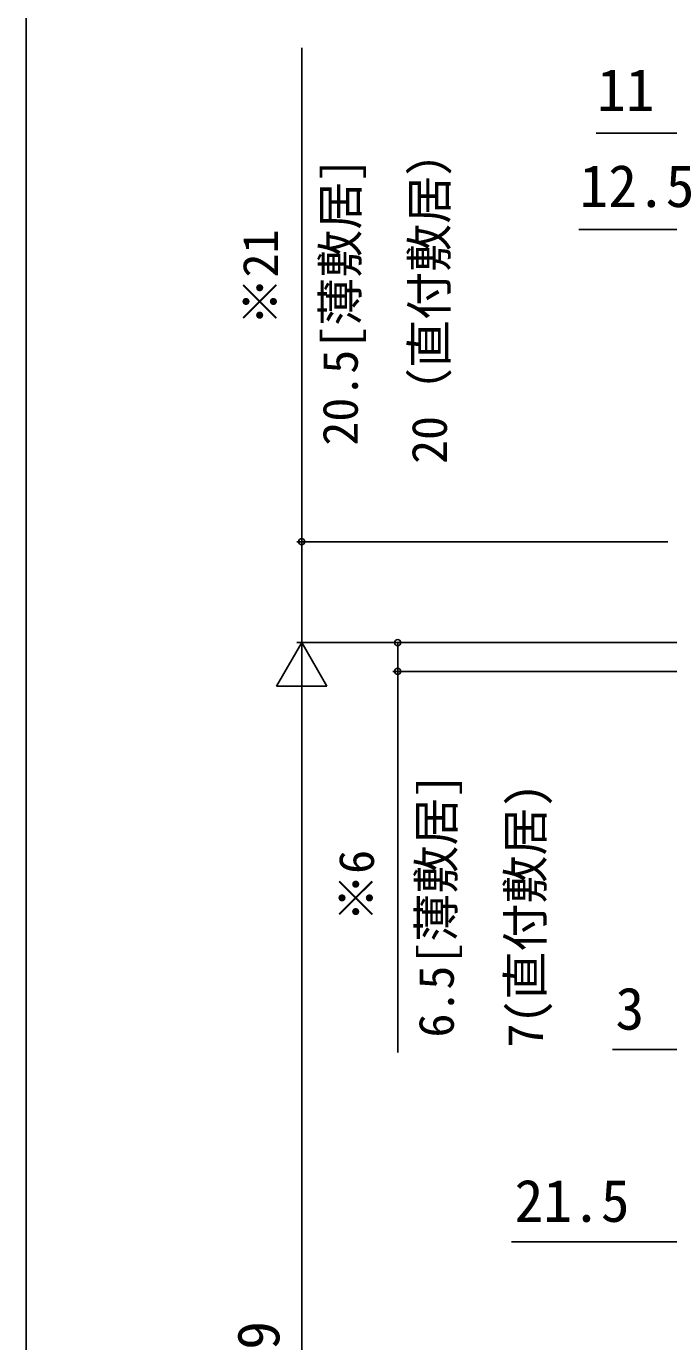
# Model space of a CAD drawing. Units: millimetres, scale not verified. Extents: x -525 to 525, y -783 to 779.
# Drawn here: x -525 to -391.3, y 332.3 to 606 of the extents above; entities that cross this region are included whole.
import ezdxf
from ezdxf.enums import TextEntityAlignment as Align

# ---------------------------------------------------------------- set-up
doc = ezdxf.new("R2010")
doc.units = ezdxf.units.MM
doc.header["$LTSCALE"] = 4
doc.layers.add('0-8_YKK_D', color=6, linetype='Continuous')
doc.layers.add('0-9_YKK_ZWAK', color=7, linetype='Continuous')
doc.styles.add('ＭＳ ゴシック', font='')
doc.styles.get('ＭＳ ゴシック').set_extended_font_data('MS Gothic')

msp = doc.modelspace()

# ---------------------------------------------------------------- linework, layer by layer
at = {"layer": '0-8_YKK_D'}
for p, q in [((-391.499, 498.766), (-468.694, 498.766)), ((-467.694, 477.766), (-472.944, 468.673)), ((-309.503, 477.766), (-468.694, 477.766)), ((-309.499, 477.766), (-468.694, 477.766)), ((-467.694, 477.766), (-462.444, 468.673)), ((-467.694, 477.766), (-467.694, 459.58)), ((-308.503, 477.766), (-448.712, 477.766)), ((-312.403, 471.766), (-448.712, 471.766)), ((-472.944, 468.673), (-462.444, 468.673)), ((-467.694, 467.266), (-467.694, 184.27))]:
    msp.add_line(p, q, dxfattribs=at)
for points in [[(-467.694, 477.766), (-467.694, 498.766), (-467.694, 601.555)], [(-376.503, 583.766), (-387.5, 583.766), (-406.391, 583.766)], [(-364.003, 563.766), (-376.503, 563.766), (-410.053, 563.766)], [(-447.712, 477.766), (-447.712, 471.766), (-447.712, 392.432)], [(-387.5, 393.067), (-390.502, 393.067), (-403.007, 393.067)], [(-369.003, 353.067), (-390.502, 353.067), (-424.007, 353.067)]]:
    msp.add_lwpolyline(points, dxfattribs=at)
for centre in [(-467.694, 498.766), (-447.712, 477.766), (-447.712, 471.766)]:
    msp.add_circle(centre, 0.637, dxfattribs=at)
at = {"layer": '0-9_YKK_ZWAK'}
msp.add_line((-525, 746.6), (-525, -783.4), dxfattribs=at)

# ---------------------------------------------------------------- texts
at = {"layer": '0-8_YKK_D', "style": 'ＭＳ ゴシック'}
for s, p in [('11', (-406.232, 585.766)), ('12.5', (-409.894, 565.766)), ('3', (-402.393, 394.567)), ('21.5', (-423.393, 354.567))]:
    msp.add_text(s, height=8.798, dxfattribs=at).set_placement(p, align=Align.BOTTOM_LEFT)
for s, height, p in [('20（直付敷居）', 7.331, (-435.278, 514.953)), ('20.5[薄敷居]', 7.331, (-453.819, 518.76)), ('※21', 7.331, (-470.433, 543.76)), ('6.5[薄敷居]', 7.331, (-433.837, 395.569)), ('7(直付敷居)', 7.331, (-415.295, 393.466)), ('※6', 7.331, (-450.451, 419.631)), ('DH＝H－29', 8.798, (-469.694, 282.643))]:
    msp.add_text(s, height=height, rotation=90, dxfattribs=at).set_placement(p, align=Align.BOTTOM_LEFT)

doc.saveas('drawing.dxf')
